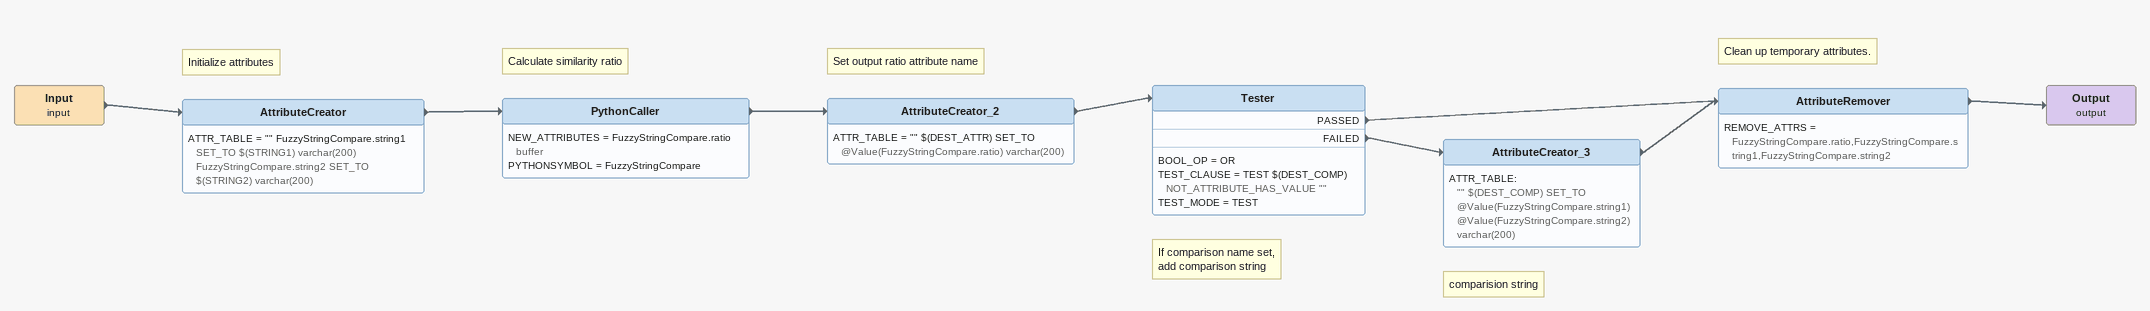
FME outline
Input (input)
    -> AttributeCreator
Note: Initialize attributes
AttributeCreator
    ATTR_TABLE = "" FuzzyStringCompare.string1 SET_TO $(STRING1) varchar(200)  FuzzyStringCompare.string2 SET_TO $(STRING2) varchar(200)
    -> PythonCaller
Note: Calculate similarity ratio
PythonCaller
    NEW_ATTRIBUTES = FuzzyStringCompare.ratio buffer
    PYTHONSYMBOL = FuzzyStringCompare
    -> AttributeCreator_2
Note: Set output ratio attribute name
AttributeCreator_2
    ATTR_TABLE = "" $(DEST_ATTR) SET_TO @Value(FuzzyStringCompare.ratio) varchar(200)
    -> Tester
Note: If comparison name set, / add comparison string
Tester
    BOOL_OP = OR
    TEST_CLAUSE = TEST $(DEST_COMP) NOT_ATTRIBUTE_HAS_VALUE ""
    TEST_MODE = TEST
    PASSED -> AttributeRemover
    FAILED -> AttributeCreator_3
Note: comparision string
AttributeCreator_3
    ATTR_TABLE:
      "" $(DEST_COMP) SET_TO @Value(FuzzyStringCompare.string1)
      @Value(FuzzyStringCompare.string2) varchar(200)
    -> AttributeRemover
Note: Clean up temporary attributes.
AttributeRemover
    REMOVE_ATTRS = FuzzyStringCompare.ratio,FuzzyStringCompare.string1,FuzzyStringCompare.string2
    -> Output (output)
Output (output)
